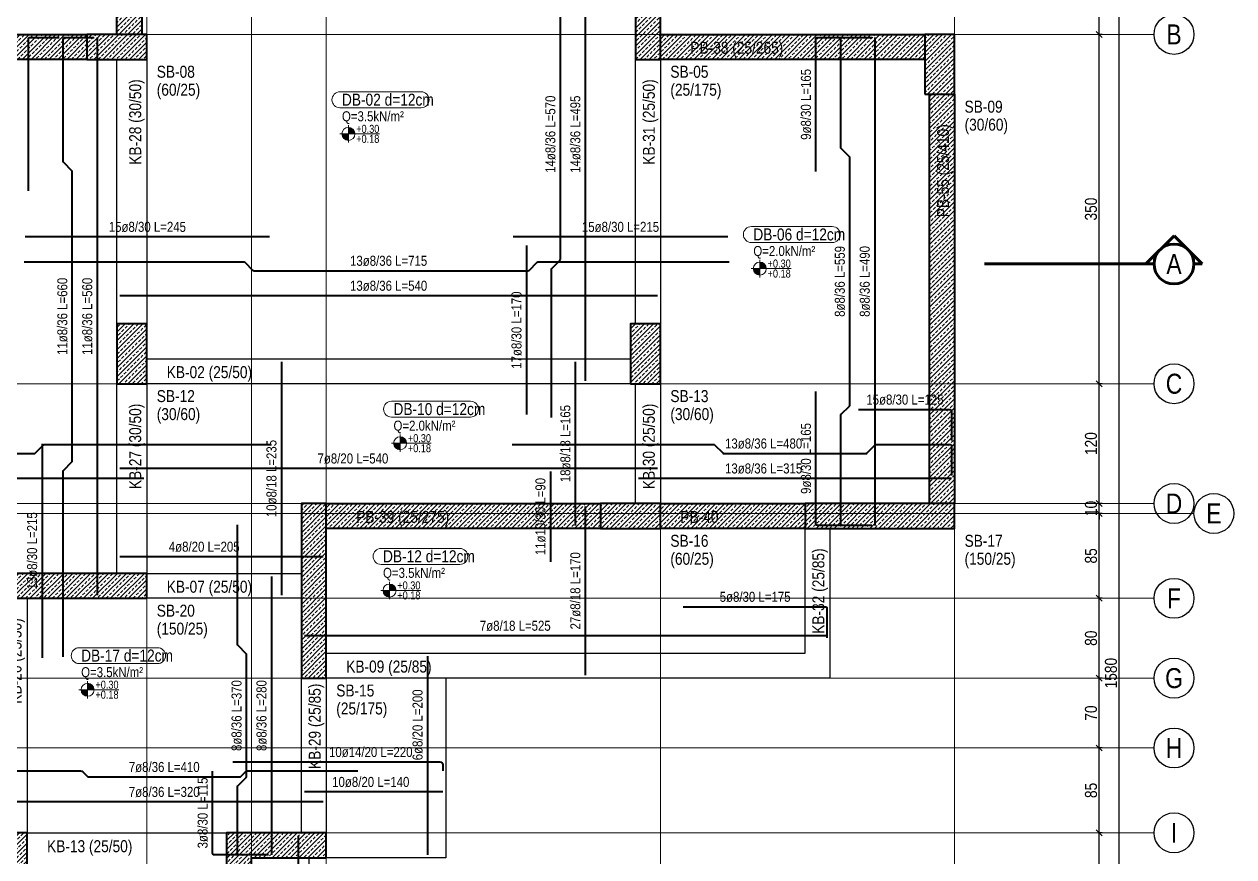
# Model space of a CAD drawing. Header units: millimetres. Extents: x 1379 to 4554, y 556 to 2850.
# Drawn here: x 3341 to 4554, y 1410 to 2245 of the extents above; entities that cross this region are included whole.
import ezdxf
from ezdxf.enums import TextEntityAlignment as Align

# ---------------------------------------------------------------- set-up
doc = ezdxf.new("R2010")
doc.units = ezdxf.units.MM
doc.linetypes.add('DASHED', pattern=[0.75, 0.5, -0.25])
for name, color, linetype, lineweight in [('AKS BALONU (BEYKENT)', 7, 'Continuous', 30), ('AKS CIZGISI (BEYKENT)', 252, 'DASHED', 20), ('AKS OLCU (BEYKENT)', 6, 'Continuous', 18), ('AKS YAZISI (BEYKENT)', 3, 'Continuous', 20), ('DONATI (BEYKENT)', 4, 'Continuous', 40), ('DONATI YAZISI (BEYKENT)', 3, 'Continuous', 20), ('DOSEME ISMI (BEYKENT)', 9, 'Continuous', 20), ('DOSEME PAFTA (BEYKENT)', 3, 'Continuous', 20), ('KAT SINIRI (BEYKENT)', 41, 'Continuous', 25), ('KESIT (BEYKENT)', 151, 'Continuous', 60), ('KESIT ISMI (BEYKENT)', 6, 'Continuous', 20), ('KIRIS (BEYKENT)', 2, 'Continuous', 30), ('KIRIS ISMI (BEYKENT)', 40, 'Continuous', 20), ('KOLON (BEYKENT)', 3, 'Continuous', 40), ('KOLON ISMI (BEYKENT)', 91, 'Continuous', 20), ('KOT CIZGISI (BEYKENT)', 7, 'Continuous', 20), ('KOT YAZI (BEYKENT)', 7, 'Continuous', 20), ('PERDE (BEYKENT)', 6, 'Continuous', 40), ('PERDE ISMI (BEYKENT)', 240, 'Continuous', 20), ('TARAMA (BEYKENT)', 8, 'Continuous', 15), ('YUK YAZISI (BEYKENT)', 140, 'Continuous', 20)]:
    doc.layers.add(name, color=color, linetype=linetype, lineweight=lineweight)
doc.styles.add('DONATI YAZISI (BEYKENT)', font='')
doc.styles.add('YAZI (BEYKENT)', font='')
doc.styles.get('DONATI YAZISI (BEYKENT)').set_extended_font_data('Bahnschrift Light Condensed')
doc.styles.get('YAZI (BEYKENT)').set_extended_font_data('Bahnschrift Light Condensed')
doc.dimstyles.new('AKS_OLCU', dxfattribs={"dimtxt": 12, "dimasz": 3, "dimexe": 0.18, "dimexo": 3, "dimgap": 2, "dimtad": 1, "dimdec": 0, "dimrnd": 0.5, "dimzin": 12, "dimdsep": 46, "dimtxsty": 'YAZI (BEYKENT)', "dimtsz": 3, "dimcen": 0.09, "dimclrt": 7, "dimadec": 0, "dimazin": 0, "dimtfac": 1, "dimtdec": 4, "dimtix": 1, "dimtmove": 0, "dimatfit": 3, "dimfxl": 1, "dimtolj": 1, "dimtzin": 0, "dimarcsym": 0})
pattern_1 = [(45, (-63964.3465, -21549.063), (-4.49012806, 4.49012806), []), (45, (-63959.8563, -21549.063), (-4.49012806, 4.49012806), [3.175, -1.5875])]

# ---------------------------------------------------------------- blocks, each defined once
blk = doc.blocks.new('*D159')
at = {"layer": 'AKS OLCU (BEYKENT)', "color": 0, "lineweight": -2, "transparency": 16777216}
for p, q in [((4442.4, 2381.4), (4436.4, 2387.4)), ((4439.4, 804.4), (4439.4, 2384.4)), ((4442.4, 2384.4), (4439.5, 2384.4)), ((4442.4, 801.4), (4436.4, 807.4)), ((4442.4, 804.4), (4439.5, 804.4))]:
    blk.add_line(p, q, dxfattribs=at)
at = {"layer": 'Defpoints', "color": 0, "transparency": 16777216}
for p in [(4439.4, 2384.4), (4439.4, 2384.4), (4439.4, 804.4)]:
    blk.add_point(p, dxfattribs=at)
at = {"layer": 'AKS OLCU (BEYKENT)', "color": 7, "transparency": 16777216, "insert": (4431.2, 1594.4), "char_height": 12, "attachment_point": 5, "rotation": 90, "style": 'YAZI (BEYKENT)'}
blk.add_mtext('\\A1;1580', dxfattribs=at)
blk = doc.blocks.new('*D163')
at = {"layer": 'AKS OLCU (BEYKENT)', "color": 0, "lineweight": -2, "transparency": 16777216}
for p, q in [((4422.4, 1431.4), (4416.4, 1437.4)), ((4419.4, 1304.4), (4419.4, 1434.4)), ((4422.4, 1434.4), (4419.5, 1434.4)), ((4422.4, 1301.4), (4416.4, 1307.4)), ((4422.4, 1304.4), (4419.5, 1304.4))]:
    blk.add_line(p, q, dxfattribs=at)
at = {"layer": 'Defpoints', "color": 0, "transparency": 16777216}
for p in [(4419.4, 1434.4), (4419.4, 1434.4), (4419.4, 1304.4)]:
    blk.add_point(p, dxfattribs=at)
at = {"layer": 'AKS OLCU (BEYKENT)', "color": 7, "transparency": 16777216, "insert": (4411.2, 1369.4), "char_height": 12, "attachment_point": 5, "rotation": 90, "style": 'YAZI (BEYKENT)'}
blk.add_mtext('\\A1;130', dxfattribs=at)
blk = doc.blocks.new('*D164')
at = {"layer": 'AKS OLCU (BEYKENT)', "color": 0, "lineweight": -2, "transparency": 16777216}
for p, q in [((4422.4, 1516.4), (4416.4, 1522.4)), ((4419.4, 1434.4), (4419.4, 1519.4)), ((4422.4, 1519.4), (4419.5, 1519.4)), ((4422.4, 1431.4), (4416.4, 1437.4)), ((4422.4, 1434.4), (4419.5, 1434.4))]:
    blk.add_line(p, q, dxfattribs=at)
at = {"layer": 'Defpoints', "color": 0, "transparency": 16777216}
for p in [(4419.4, 1519.4), (4419.4, 1519.4), (4419.4, 1434.4)]:
    blk.add_point(p, dxfattribs=at)
at = {"layer": 'AKS OLCU (BEYKENT)', "color": 7, "transparency": 16777216, "insert": (4411.2, 1476.9), "char_height": 12, "attachment_point": 5, "rotation": 90, "style": 'YAZI (BEYKENT)'}
blk.add_mtext('\\A1;85', dxfattribs=at)
blk = doc.blocks.new('*D165')
at = {"layer": 'AKS OLCU (BEYKENT)', "color": 0, "lineweight": -2, "transparency": 16777216}
for p, q in [((4422.4, 1586.4), (4416.4, 1592.4)), ((4419.4, 1519.4), (4419.4, 1589.4)), ((4422.4, 1589.4), (4419.5, 1589.4)), ((4422.4, 1516.4), (4416.4, 1522.4)), ((4422.4, 1519.4), (4419.5, 1519.4))]:
    blk.add_line(p, q, dxfattribs=at)
at = {"layer": 'Defpoints', "color": 0, "transparency": 16777216}
for p in [(4419.4, 1589.4), (4419.4, 1589.4), (4419.4, 1519.4)]:
    blk.add_point(p, dxfattribs=at)
at = {"layer": 'AKS OLCU (BEYKENT)', "color": 7, "transparency": 16777216, "insert": (4411.2, 1554.4), "char_height": 12, "attachment_point": 5, "rotation": 90, "style": 'YAZI (BEYKENT)'}
blk.add_mtext('\\A1;70', dxfattribs=at)
blk = doc.blocks.new('*D166')
at = {"layer": 'AKS OLCU (BEYKENT)', "color": 0, "lineweight": -2, "transparency": 16777216}
for p, q in [((4422.4, 1666.4), (4416.4, 1672.4)), ((4419.4, 1589.4), (4419.4, 1669.4)), ((4422.4, 1669.4), (4419.5, 1669.4)), ((4422.4, 1586.4), (4416.4, 1592.4)), ((4422.4, 1589.4), (4419.5, 1589.4))]:
    blk.add_line(p, q, dxfattribs=at)
at = {"layer": 'Defpoints', "color": 0, "transparency": 16777216}
for p in [(4419.4, 1669.4), (4419.4, 1669.4), (4419.4, 1589.4)]:
    blk.add_point(p, dxfattribs=at)
at = {"layer": 'AKS OLCU (BEYKENT)', "color": 7, "transparency": 16777216, "insert": (4411.2, 1629.4), "char_height": 12, "attachment_point": 5, "rotation": 90, "style": 'YAZI (BEYKENT)'}
blk.add_mtext('\\A1;80', dxfattribs=at)
blk = doc.blocks.new('*D167')
at = {"layer": 'AKS OLCU (BEYKENT)', "color": 0, "lineweight": -2, "transparency": 16777216}
for p, q in [((4422.4, 1751.4), (4416.4, 1757.4)), ((4419.4, 1669.4), (4419.4, 1754.4)), ((4422.4, 1754.4), (4419.5, 1754.4)), ((4422.4, 1666.4), (4416.4, 1672.4)), ((4422.4, 1669.4), (4419.5, 1669.4))]:
    blk.add_line(p, q, dxfattribs=at)
at = {"layer": 'Defpoints', "color": 0, "transparency": 16777216}
for p in [(4419.4, 1754.4), (4419.4, 1754.4), (4419.4, 1669.4)]:
    blk.add_point(p, dxfattribs=at)
at = {"layer": 'AKS OLCU (BEYKENT)', "color": 7, "transparency": 16777216, "insert": (4411.2, 1711.9), "char_height": 12, "attachment_point": 5, "rotation": 90, "style": 'YAZI (BEYKENT)'}
blk.add_mtext('\\A1;85', dxfattribs=at)
blk = doc.blocks.new('*D168')
at = {"layer": 'AKS OLCU (BEYKENT)', "color": 0, "lineweight": -2, "transparency": 16777216}
for p, q in [((4422.4, 1761.4), (4416.4, 1767.4)), ((4419.4, 1764.4), (4419.4, 1770.4)), ((4419.4, 1754.4), (4419.4, 1764.4)), ((4422.4, 1764.4), (4419.5, 1764.4)), ((4422.4, 1751.4), (4416.4, 1757.4)), ((4419.4, 1754.4), (4419.4, 1748.4)), ((4422.4, 1754.4), (4419.5, 1754.4))]:
    blk.add_line(p, q, dxfattribs=at)
at = {"layer": 'Defpoints', "color": 0, "transparency": 16777216}
for p in [(4419.4, 1764.4), (4419.4, 1764.4), (4419.4, 1754.4)]:
    blk.add_point(p, dxfattribs=at)
at = {"layer": 'AKS OLCU (BEYKENT)', "color": 7, "transparency": 16777216, "insert": (4411.2, 1759.4), "char_height": 12, "attachment_point": 5, "rotation": 90, "style": 'YAZI (BEYKENT)'}
blk.add_mtext('\\A1;10', dxfattribs=at)
blk = doc.blocks.new('*D169')
at = {"layer": 'AKS OLCU (BEYKENT)', "color": 0, "lineweight": -2, "transparency": 16777216}
for p, q in [((4422.4, 1881.4), (4416.4, 1887.4)), ((4419.4, 1764.4), (4419.4, 1884.4)), ((4422.4, 1884.4), (4419.5, 1884.4)), ((4422.4, 1761.4), (4416.4, 1767.4)), ((4422.4, 1764.4), (4419.5, 1764.4))]:
    blk.add_line(p, q, dxfattribs=at)
at = {"layer": 'Defpoints', "color": 0, "transparency": 16777216}
for p in [(4419.4, 1884.4), (4419.4, 1884.4), (4419.4, 1764.4)]:
    blk.add_point(p, dxfattribs=at)
at = {"layer": 'AKS OLCU (BEYKENT)', "color": 7, "transparency": 16777216, "insert": (4411.2, 1824.4), "char_height": 12, "attachment_point": 5, "rotation": 90, "style": 'YAZI (BEYKENT)'}
blk.add_mtext('\\A1;120', dxfattribs=at)
blk = doc.blocks.new('*D170')
at = {"layer": 'AKS OLCU (BEYKENT)', "color": 0, "lineweight": -2, "transparency": 16777216}
for p, q in [((4422.4, 2231.4), (4416.4, 2237.4)), ((4419.4, 1884.4), (4419.4, 2234.4)), ((4422.4, 2234.4), (4419.5, 2234.4)), ((4422.4, 1881.4), (4416.4, 1887.4)), ((4422.4, 1884.4), (4419.5, 1884.4))]:
    blk.add_line(p, q, dxfattribs=at)
at = {"layer": 'Defpoints', "color": 0, "transparency": 16777216}
for p in [(4419.4, 2234.4), (4419.4, 2234.4), (4419.4, 1884.4)]:
    blk.add_point(p, dxfattribs=at)
at = {"layer": 'AKS OLCU (BEYKENT)', "color": 7, "transparency": 16777216, "insert": (4411.2, 2059.4), "char_height": 12, "attachment_point": 5, "rotation": 90, "style": 'YAZI (BEYKENT)'}
blk.add_mtext('\\A1;350', dxfattribs=at)
blk = doc.blocks.new('*D171')
at = {"layer": 'AKS OLCU (BEYKENT)', "color": 0, "lineweight": -2, "transparency": 16777216}
for p, q in [((4422.4, 2381.4), (4416.4, 2387.4)), ((4419.4, 2234.4), (4419.4, 2384.4)), ((4422.4, 2384.4), (4419.5, 2384.4)), ((4422.4, 2231.4), (4416.4, 2237.4)), ((4422.4, 2234.4), (4419.5, 2234.4))]:
    blk.add_line(p, q, dxfattribs=at)
at = {"layer": 'Defpoints', "color": 0, "transparency": 16777216}
for p in [(4419.4, 2384.4), (4419.4, 2384.4), (4419.4, 2234.4)]:
    blk.add_point(p, dxfattribs=at)
at = {"layer": 'AKS OLCU (BEYKENT)', "color": 7, "transparency": 16777216, "insert": (4411.2, 2309.4), "char_height": 12, "attachment_point": 5, "rotation": 90, "style": 'YAZI (BEYKENT)'}
blk.add_mtext('\\A1;150', dxfattribs=at)

msp = doc.modelspace()

# ---------------------------------------------------------------- hatches: boundary and pattern name
at = {"layer": 'KOT CIZGISI (BEYKENT)', "true_color": 0x000000}
h = msp.add_hatch(color=18, dxfattribs=at)
h.dxf.hatch_style = 1
h.paths.add_polyline_path([(3666.6, 2134.7), (3660.1, 2134.7, 0.414214), (3666.6, 2128.2)])
h = msp.add_hatch(color=18, dxfattribs=at)
h.dxf.hatch_style = 1
h.paths.add_polyline_path([(3666.6, 2141.2), (3666.6, 2134.7), (3673.1, 2134.7, 0.414214)])
h = msp.add_hatch(color=18, dxfattribs=at)
h.dxf.hatch_style = 1
h.paths.add_polyline_path([(4079.1, 2006.2), (4079.1, 1999.7), (4085.7, 1999.7, 0.414214)])
h = msp.add_hatch(color=18, dxfattribs=at)
h.dxf.hatch_style = 1
h.paths.add_polyline_path([(4079.1, 1999.7), (4072.6, 1999.7, 0.414214), (4079.1, 1993.2)])
h = msp.add_hatch(color=18, dxfattribs=at)
h.dxf.hatch_style = 1
h.paths.add_polyline_path([(3718.4, 1824.7), (3711.8, 1824.7, 0.414214), (3718.4, 1818.2)])
h = msp.add_hatch(color=18, dxfattribs=at)
h.dxf.hatch_style = 1
h.paths.add_polyline_path([(3718.4, 1831.2), (3718.4, 1824.7), (3724.9, 1824.7, 0.414214)])
h = msp.add_hatch(color=18, dxfattribs=at)
h.dxf.hatch_style = 1
h.paths.add_polyline_path([(3707.8, 1677.2), (3701.3, 1677.2, 0.414214), (3707.8, 1670.7)])
h = msp.add_hatch(color=18, dxfattribs=at)
h.dxf.hatch_style = 1
h.paths.add_polyline_path([(3707.8, 1683.7), (3707.8, 1677.2), (3714.3, 1677.2, 0.414214)])
h = msp.add_hatch(color=18, dxfattribs=at)
h.dxf.hatch_style = 1
h.paths.add_polyline_path([(3405.1, 1577.7), (3398.6, 1577.7, 0.414214), (3405.1, 1571.2)])
h = msp.add_hatch(color=18, dxfattribs=at)
h.dxf.hatch_style = 1
h.paths.add_polyline_path([(3405.1, 1584.2), (3405.1, 1577.7), (3411.6, 1577.7, 0.414214)])
at = {"layer": 'TARAMA (BEYKENT)'}
h = msp.add_hatch(dxfattribs=at)
h.set_pattern_fill('ANSI33', color=256, style=0)
h.set_pattern_definition(pattern_1)
h.paths.add_polyline_path([(3954.4, 2209.4), (3979.4, 2209.4), (3979.4, 2384.4), (3954.4, 2384.4)])
h = msp.add_hatch(dxfattribs=at)
h.set_pattern_fill('ANSI33', color=256, style=0)
h.set_pattern_definition(pattern_1)
h.paths.add_polyline_path([(3434.4, 2324.4), (3459.4, 2324.4), (3459.4, 2234.4), (3434.4, 2234.4)])
h = msp.add_hatch(dxfattribs=at)
h.set_pattern_fill('ANSI33', color=256, style=0)
h.set_pattern_definition(pattern_1)
h.paths.add_polyline_path([(3404.4, 2234.4), (3404.4, 2209.4), (3069.4, 2209.4), (3069.4, 2234.4)])
h = msp.add_hatch(dxfattribs=at)
h.set_pattern_fill('ANSI33', color=256, style=0)
h.set_pattern_definition(pattern_1)
h.paths.add_polyline_path([(3404.4, 2209.4), (3464.4, 2209.4), (3464.4, 2234.4), (3404.4, 2234.4)])
h = msp.add_hatch(dxfattribs=at)
h.set_pattern_fill('ANSI33', color=256, style=0)
h.set_pattern_definition(pattern_1)
h.paths.add_polyline_path([(4244.4, 2234.4), (4244.4, 2209.4), (3979.4, 2209.4), (3979.4, 2234.4)])
h = msp.add_hatch(dxfattribs=at)
h.set_pattern_fill('ANSI33', color=256, style=0)
h.set_pattern_definition(pattern_1)
h.paths.add_polyline_path([(4244.4, 2174.4), (4274.4, 2174.4), (4274.4, 2234.4), (4244.4, 2234.4)])
h = msp.add_hatch(dxfattribs=at)
h.set_pattern_fill('ANSI33', color=256, style=0)
h.set_pattern_definition(pattern_1)
h.paths.add_polyline_path([(4249.4, 2174.4), (4274.4, 2174.4), (4274.4, 1764.4), (4249.4, 1764.4)])
h = msp.add_hatch(dxfattribs=at)
h.set_pattern_fill('ANSI33', color=256, style=0)
h.set_pattern_definition(pattern_1)
h.paths.add_polyline_path([(3434.4, 1884.4), (3464.4, 1884.4), (3464.4, 1944.4), (3434.4, 1944.4)])
h = msp.add_hatch(dxfattribs=at)
h.set_pattern_fill('ANSI33', color=256, style=0)
h.set_pattern_definition(pattern_1)
h.paths.add_polyline_path([(3949.4, 1884.4), (3979.4, 1884.4), (3979.4, 1944.4), (3949.4, 1944.4)])
h = msp.add_hatch(dxfattribs=at)
h.set_pattern_fill('ANSI33', color=256, style=0)
h.set_pattern_definition(pattern_1)
h.paths.add_polyline_path([(3619.4, 1589.4), (3644.4, 1589.4), (3644.4, 1764.4), (3619.4, 1764.4)])
h = msp.add_hatch(dxfattribs=at)
h.set_pattern_fill('ANSI33', color=256, style=0)
h.set_pattern_definition(pattern_1)
h.paths.add_polyline_path([(3919.4, 1764.4), (3919.4, 1739.4), (3644.4, 1739.4), (3644.4, 1764.4)])
h = msp.add_hatch(dxfattribs=at)
h.set_pattern_fill('ANSI33', color=256, style=0)
h.set_pattern_definition(pattern_1)
h.paths.add_polyline_path([(3919.4, 1739.4), (3979.4, 1739.4), (3979.4, 1764.4), (3919.4, 1764.4)])
h = msp.add_hatch(dxfattribs=at)
h.set_pattern_fill('ANSI33', color=256, style=0)
h.set_pattern_definition(pattern_1)
h.paths.add_polyline_path([(4124.4, 1764.4), (4124.4, 1739.4), (3979.4, 1739.4), (3979.4, 1764.4)])
h = msp.add_hatch(dxfattribs=at)
h.set_pattern_fill('ANSI33', color=256, style=0)
h.set_pattern_definition(pattern_1)
h.paths.add_polyline_path([(4124.4, 1739.4), (4274.4, 1739.4), (4274.4, 1764.4), (4124.4, 1764.4)])
h = msp.add_hatch(dxfattribs=at)
h.set_pattern_fill('ANSI33', color=256, style=0)
h.set_pattern_definition(pattern_1)
h.paths.add_polyline_path([(3314.4, 1669.4), (3464.4, 1669.4), (3464.4, 1694.4), (3314.4, 1694.4)])
h = msp.add_hatch(dxfattribs=at)
h.set_pattern_fill('ANSI33', color=256, style=0)
h.set_pattern_definition(pattern_1)
h.paths.add_polyline_path([(3319.4, 1168.4), (3344.4, 1168.4), (3344.4, 1434.4), (3319.4, 1434.4)])
h = msp.add_hatch(dxfattribs=at)
h.set_pattern_fill('ANSI33', color=256, style=0)
h.set_pattern_definition(pattern_1)
h.paths.add_polyline_path([(3569.4, 1409.4), (3644.4, 1409.4), (3644.4, 1434.4), (3544.4, 1434.4), (3544.4, 1168.4), (3569.4, 1168.4)])

# ---------------------------------------------------------------- linework, layer by layer
at = {"layer": 'AKS BALONU (BEYKENT)'}
for centre in [(4494.4, 2234.4), (4494.4, 1884.4), (4494.4, 1764.4), (4534.4, 1754.4), (4494.4, 1669.4), (4494.4, 1589.4), (4494.4, 1519.4), (4494.4, 1434.4)]:
    msp.add_circle(centre, 20, dxfattribs=at)
at = {"layer": 'AKS CIZGISI (BEYKENT)'}
for p, q in [((3464.4, 604.4), (3464.4, 2584.4)), ((3569.4, 604.4), (3569.4, 2584.4)), ((3644.4, 604.4), (3644.4, 2584.4)), ((3979.4, 604.4), (3979.4, 2584.4)), ((4274.4, 604.4), (4274.4, 2584.4)), ((1644.4, 2234.4), (4474.4, 2234.4)), ((1644.4, 1884.4), (4474.4, 1884.4)), ((1644.4, 1764.4), (4474.4, 1764.4)), ((1604.4, 1754.4), (4514.4, 1754.4)), ((1644.4, 1669.4), (4474.4, 1669.4)), ((1644.4, 1589.4), (4474.4, 1589.4)), ((1644.4, 1519.4), (4474.4, 1519.4)), ((1644.4, 1434.4), (4474.4, 1434.4))]:
    msp.add_line(p, q, dxfattribs=at)
at = {"layer": 'DONATI (BEYKENT)'}
for points in [[(3870.1, 1850.4), (3870.1, 1998.8, -0.198912), (3870.5, 1999.8), (3878.6, 2008, 0.198912), (3879.1, 2009), (3879.1, 2259.8, 0.198912), (3878.6, 2260.8), (3870.5, 2269, -0.198912), (3870.1, 2270), (3870.1, 2379.9, -0.414214), (3871.6, 2381.4), (3901.1, 2381.4)], [(3345.7, 2077.6), (3345.7, 2229.9, -0.414214), (3347.2, 2231.4), (3376.7, 2231.4)], [(3380.7, 1610.6), (3380.7, 1796.8, -0.198912), (3381.2, 1797.8), (3389.3, 1806, 0.198912), (3389.7, 1807), (3389.7, 2096.8, 0.198912), (3389.3, 2097.8), (3381.2, 2106, -0.198912), (3380.7, 2107), (3380.7, 2229.9, -0.414214), (3382.2, 2231.4), (3411.7, 2231.4)], [(4135.3, 2097.1), (4135.3, 2229.9, -0.414214), (4136.8, 2231.4), (4166.3, 2231.4)], [(4191.3, 1742.4), (4161.8, 1742.4, -0.414214), (4160.3, 1743.9), (4160.3, 1852.8, -0.198912), (4160.8, 1853.8), (4168.9, 1862, 0.198912), (4169.3, 1863), (4169.3, 2110.8, 0.198912), (4168.9, 2111.8), (4160.8, 2120, -0.198912), (4160.3, 2121), (4160.3, 2229.9, -0.414214), (4161.8, 2231.4), (4191.3, 2231.4)], [(3341.6, 2006.6), (3561.7, 2006.6, -0.198912), (3562.8, 2006.1), (3570.9, 1998, 0.198912), (3572, 1997.6), (3846.7, 1997.6, 0.198912), (3847.8, 1998), (3855.9, 2006.1, -0.198912), (3857, 2006.6), (4048.4, 2006.6)], [(4166.3, 1742.4), (4136.8, 1742.4, -0.414214), (4135.3, 1743.9), (4135.3, 1876.6)], [(4177.9, 1858.5), (4269.9, 1858.5, -0.414214), (4271.4, 1857), (4271.4, 1827.5)], [(2952.4, 1823.5), (3141.7, 1823.5, -0.198912), (3142.8, 1823.1), (3150.9, 1815, 0.198912), (3152, 1814.5), (3351.7, 1814.5, 0.198912), (3352.8, 1815), (3360.9, 1823.1, -0.198912), (3362, 1823.5), (3588.9, 1823.5)], [(3830.9, 1823.5), (4032.7, 1823.5, -0.198912), (4033.8, 1823.1), (4041.9, 1815, 0.198912), (4043, 1814.5), (4185.7, 1814.5, 0.198912), (4186.8, 1815), (4194.9, 1823.1, -0.198912), (4196, 1823.5), (4269.9, 1823.5, -0.414214), (4271.4, 1822), (4271.4, 1792.5)], [(3586.4, 1412.4), (3556.9, 1412.4, -0.414214), (3555.4, 1413.9), (3555.4, 1480.8, -0.198912), (3555.9, 1481.8), (3564, 1490, 0.198912), (3564.4, 1491), (3564.4, 1612.8, 0.198912), (3564, 1613.8), (3555.9, 1622, -0.198912), (3555.4, 1623), (3555.4, 1742.9)], [(4002.4, 1660.9), (4144.9, 1660.9, -0.414214), (4146.4, 1659.4), (4146.4, 1629.9)], [(3550.6, 1505.4), (3758.4, 1505.4, -0.414214), (3761.4, 1502.4), (3761.4, 1496.4)], [(3322.4, 1444.2), (3322.4, 1493.4, -0.414214), (3325.4, 1496.4), (3398.1, 1496.4, -0.198912), (3400.2, 1495.5), (3404.5, 1491.3, 0.198912), (3406.6, 1490.4), (3557.1, 1490.4, 0.198912), (3559.2, 1491.3), (3563.5, 1495.5, -0.198912), (3565.6, 1496.4), (3676.1, 1496.4)], [(3561.4, 1412.4), (3531.9, 1412.4, -0.414214), (3530.4, 1413.9), (3530.4, 1496.1)]]:
    msp.add_lwpolyline(points, format="xyb", dxfattribs=at)
for points in [[(3904.1, 2381.4), (3904.1, 1887.4)], [(3414.7, 2231.4), (3414.7, 1672.4)], [(4194.3, 2231.4), (4194.3, 1742.4)], [(3587.4, 2031.6), (3342.6, 2031.6)], [(4046.9, 2031.6), (3831.9, 2031.6)], [(3845.1, 2022.9), (3845.1, 1853.4)], [(3976.4, 1972.6), (3437.4, 1972.6)], [(3599.4, 1906.4), (3599.4, 1672.4)], [(3894.1, 1906.4), (3894.1, 1742.4)], [(3359.4, 1824.1), (3359.4, 1609.6)], [(3976.4, 1799.5), (3437.4, 1799.5)], [(3869.1, 1796.4), (3869.1, 1706.1)], [(3461.4, 1789.5), (3047.4, 1789.5)], [(4271.4, 1789.5), (3957.4, 1789.5)], [(3904.1, 1761.4), (3904.1, 1592.4)], [(3641.4, 1711.1), (3437.4, 1711.1)], [(3589.4, 1691.4), (3589.4, 1412.4)], [(4146.4, 1631.9), (3622.4, 1631.9)], [(3745.9, 1611.4), (3745.9, 1412.4)], [(3761.4, 1475.4), (3622.4, 1475.4)], [(3641.4, 1465.4), (3322.4, 1465.4)], [(3616.3, 1431.4), (3616.3, 1046)]]:
    msp.add_lwpolyline(points, dxfattribs=at)
at = {"layer": 'DOSEME PAFTA (BEYKENT)'}
for points in [[(3658.1, 2176.9), (3739.5, 2176.9, -1), (3739.5, 2160.9), (3658.1, 2160.9, -1)], [(4070.6, 2041.9), (4151.8, 2041.9, -1), (4151.8, 2025.9), (4070.6, 2025.9, -1)], [(3709.8, 1866.9), (3789, 1866.9, -1), (3789, 1850.9), (3709.8, 1850.9, -1)], [(3699.3, 1719.4), (3778.2, 1719.4, -1), (3778.2, 1703.4), (3699.3, 1703.4, -1)], [(3396.6, 1619.9), (3475.2, 1619.9, -1), (3475.2, 1603.9), (3396.6, 1603.9, -1)]]:
    msp.add_lwpolyline(points, format="xyb", close=True, dxfattribs=at)
at = {"layer": 'KAT SINIRI (BEYKENT)'}
msp.add_lwpolyline([(3069.4, 2234.4), (3434.4, 2234.4), (3434.4, 2414.4), (3979.4, 2414.4), (3979.4, 2234.4), (4274.4, 2234.4), (4274.4, 1739.4), (4149.4, 1739.4), (4149.4, 1589.4), (3764.4, 1589.4), (3764.4, 1409.4), (3626.9, 1409.4), (3626.9, 1049.1), (3604.4, 1038.2), (3541.6, 1168.4), (3069.4, 1168.4)], dxfattribs=at)
at = {"layer": 'KESIT (BEYKENT)', "lineweight": 60}
for points in [[(4466.1, 2004.4), (4494.4, 2032.7)], [(4494.4, 2032.7), (4522.6, 2004.4)], [(4474.4, 2004.4), (4466.1, 2004.4)], [(4522.6, 2004.4), (4514.4, 2004.4)]]:
    msp.add_lwpolyline(points, dxfattribs=at)
at = {"layer": 'KESIT (BEYKENT)', "linetype": 'DASHED'}
msp.add_lwpolyline([(4304.4, 2004.4), (4474.4, 2004.4)], dxfattribs=at)
at = {"layer": 'KESIT (BEYKENT)', "lineweight": 60}
msp.add_circle((4494.4, 2004.4), 20, dxfattribs=at)
at = {"layer": 'KIRIS (BEYKENT)'}
for p, q in [((3434.4, 1944.4), (3434.4, 2209.4)), ((3464.4, 2209.4), (3464.4, 1944.4)), ((3954.4, 1944.4), (3954.4, 2209.4)), ((3979.4, 2209.4), (3979.4, 1944.4)), ((3464.4, 1909.4), (3949.4, 1909.4)), ((3434.4, 1694.4), (3434.4, 1884.4)), ((3949.4, 1884.4), (3464.4, 1884.4)), ((3464.4, 1884.4), (3464.4, 1694.4)), ((3954.4, 1764.4), (3954.4, 1884.4)), ((3979.4, 1884.4), (3979.4, 1764.4)), ((4124.4, 1614.4), (4124.4, 1739.4)), ((4149.4, 1739.4), (4149.4, 1589.4)), ((3464.4, 1694.4), (3619.4, 1694.4)), ((3344.4, 1669.4), (3344.4, 1434.4)), ((3619.4, 1669.4), (3464.4, 1669.4)), ((3644.4, 1614.4), (4124.4, 1614.4)), ((3619.4, 1434.4), (3619.4, 1589.4)), ((4149.4, 1589.4), (3644.4, 1589.4)), ((3644.4, 1589.4), (3644.4, 1434.4)), ((3344.4, 1434.4), (3544.4, 1434.4))]:
    msp.add_line(p, q, dxfattribs=at)
at = {"layer": 'KOLON (BEYKENT)'}
for points in [[(3954.4, 2209.4), (3979.4, 2209.4), (3979.4, 2384.4), (3954.4, 2384.4)], [(3404.4, 2209.4), (3464.4, 2209.4), (3464.4, 2234.4), (3404.4, 2234.4)], [(4244.4, 2174.4), (4274.4, 2174.4), (4274.4, 2234.4), (4244.4, 2234.4)], [(3434.4, 1884.4), (3464.4, 1884.4), (3464.4, 1944.4), (3434.4, 1944.4)], [(3949.4, 1884.4), (3979.4, 1884.4), (3979.4, 1944.4), (3949.4, 1944.4)], [(3619.4, 1589.4), (3644.4, 1589.4), (3644.4, 1764.4), (3619.4, 1764.4)], [(3919.4, 1739.4), (3979.4, 1739.4), (3979.4, 1764.4), (3919.4, 1764.4)], [(4124.4, 1739.4), (4274.4, 1739.4), (4274.4, 1764.4), (4124.4, 1764.4)], [(3314.4, 1669.4), (3464.4, 1669.4), (3464.4, 1694.4), (3314.4, 1694.4)], [(3319.4, 1168.4), (3344.4, 1168.4), (3344.4, 1434.4), (3319.4, 1434.4)], [(3569.4, 1409.4), (3644.4, 1409.4), (3644.4, 1434.4), (3544.4, 1434.4), (3544.4, 1168.4), (3569.4, 1168.4)]]:
    msp.add_lwpolyline(points, close=True, dxfattribs=at)
at = {"layer": 'KOT CIZGISI (BEYKENT)'}
for p, q in [((3657.9, 2134.7), (3697.9, 2134.7)), ((3666.6, 2143.4), (3666.6, 2126)), ((4079.1, 2008.4), (4079.1, 1991)), ((4070.4, 1999.7), (4110.4, 1999.7)), ((3718.4, 1833.4), (3718.4, 1816)), ((3709.7, 1824.7), (3749.7, 1824.7)), ((3707.8, 1685.9), (3707.8, 1668.5)), ((3699.1, 1677.2), (3739.1, 1677.2)), ((3396.4, 1577.7), (3436.4, 1577.7)), ((3405.1, 1586.4), (3405.1, 1569))]:
    msp.add_line(p, q, dxfattribs=at)
for centre in [(3666.6, 2134.7), (4079.1, 1999.7), (3718.4, 1824.7), (3707.8, 1677.2), (3405.1, 1577.7)]:
    msp.add_circle(centre, 6.52, dxfattribs=at)
at = {"layer": 'PERDE (BEYKENT)'}
for points in [[(3434.4, 2324.4), (3459.4, 2324.4), (3459.4, 2234.4), (3434.4, 2234.4)], [(3404.4, 2234.4), (3404.4, 2209.4), (3069.4, 2209.4), (3069.4, 2234.4)], [(4244.4, 2234.4), (4244.4, 2209.4), (3979.4, 2209.4), (3979.4, 2234.4)], [(4249.4, 2174.4), (4274.4, 2174.4), (4274.4, 1764.4), (4249.4, 1764.4)], [(3919.4, 1764.4), (3919.4, 1739.4), (3644.4, 1739.4), (3644.4, 1764.4)], [(4124.4, 1764.4), (4124.4, 1739.4), (3979.4, 1739.4), (3979.4, 1764.4)]]:
    msp.add_lwpolyline(points, close=True, dxfattribs=at)

# ---------------------------------------------------------------- texts
at = {"layer": 'AKS YAZISI (BEYKENT)', "style": 'YAZI (BEYKENT)'}
for s, p in [('B', (4494.4, 2234.4)), ('C', (4494.4, 1884.4)), ('D', (4494.4, 1764.4)), ('E', (4534.4, 1754.4)), ('F', (4494.4, 1669.4)), ('G', (4494.4, 1589.4)), ('H', (4494.4, 1519.4)), ('I', (4494.4, 1434.4))]:
    msp.add_text(s, height=20, dxfattribs=at).set_placement(p, align=Align.MIDDLE_CENTER)
at = {"layer": 'DONATI YAZISI (BEYKENT)', "style": 'DONATI YAZISI (BEYKENT)'}
for s, p in [('9ø8/30 L=165', (4125.3, 2164.3)), ('14ø8/36 L=570', (3869.1, 2134.4)), ('14ø8/36 L=495', (3894.1, 2134.4)), ('8ø8/36 L=559', (4159.3, 1986.9)), ('8ø8/36 L=490', (4184.3, 1986.9)), ('11ø8/36 L=660', (3379.7, 1951.9)), ('11ø8/36 L=560', (3404.7, 1951.9)), ('17ø8/30 L=170', (3835.1, 1938.1)), ('18ø8/18 L=165', (3884.1, 1824.4)), ('9ø8/30 L=165', (4125.3, 1809.5)), ('10ø8/18 L=235', (3589.4, 1789.4)), ('11ø10/30 L=90', (3859.1, 1751.3)), ('13ø8/30 L=215', (3349.4, 1716.9)), ('27ø8/18 L=170', (3894.1, 1676.9)), ('8ø8/36 L=370', (3554.4, 1551.9)), ('8ø8/36 L=280', (3579.4, 1551.9)), ('6ø8/20 L=200', (3735.9, 1542.6)), ('3ø8/30 L=115', (3520.4, 1454.3))]:
    msp.add_text(s, height=10, rotation=90, dxfattribs=at).set_placement(p, align=Align.MIDDLE_CENTER)
for s, p in [('15ø8/30 L=245', (3465, 2041.6)), ('15ø8/30 L=215', (3939.4, 2041.6)), ('13ø8/36 L=715', (3706.9, 2007.6)), ('13ø8/36 L=540', (3706.9, 1982.6)), ('15ø8/30 L=125', (4224.6, 1868.5)), ('13ø8/36 L=480', (4082.9, 1824.5)), ('7ø8/20 L=540', (3671.1, 1809.5)), ('13ø8/36 L=315', (4082.9, 1799.5)), ('4ø8/20 L=205', (3522, 1721.1)), ('5ø8/30 L=175', (4074.4, 1670.9)), ('7ø8/18 L=525', (3833.9, 1641.9)), ('10ø14/20 L=220', (3689, 1515.4)), ('7ø8/36 L=410', (3481.9, 1500.4)), ('7ø8/36 L=320', (3481.9, 1475.4)), ('10ø8/20 L=140', (3689, 1485.4))]:
    msp.add_text(s, height=10, dxfattribs=at).set_placement(p, align=Align.MIDDLE_CENTER)
at = {"layer": 'DOSEME ISMI (BEYKENT)', "style": 'YAZI (BEYKENT)'}
for s, p in [('DB-02 d=12cm', (3660.1, 2159.4)), ('DB-06 d=12cm', (4072.6, 2024.4)), ('DB-10 d=12cm', (3711.8, 1849.4)), ('DB-12 d=12cm', (3701.3, 1701.9)), ('DB-17 d=12cm', (3398.6, 1602.4))]:
    msp.add_text(s, height=12, dxfattribs=at).set_placement(p, align=Align.BOTTOM_LEFT)
at = {"layer": 'KESIT ISMI (BEYKENT)', "lineweight": 20, "style": 'YAZI (BEYKENT)'}
msp.add_text('A', height=20, dxfattribs=at).set_placement((4494.4, 2004.4), align=Align.MIDDLE_CENTER)
at = {"layer": 'KIRIS ISMI (BEYKENT)', "style": 'YAZI (BEYKENT)'}
for s, p in [('KB-28 (30/50)', (3462.4, 2189.4)), ('KB-31 (25/50)', (3977.4, 2189.4)), ('KB-27 (30/50)', (3462.4, 1864.4)), ('KB-30 (25/50)', (3977.4, 1864.4)), ('KB-32 (25/85)', (4147.4, 1719.4)), ('KB-26 (25/50)', (3342.4, 1649.4)), ('KB-29 (25/85)', (3642.4, 1583.9))]:
    msp.add_text(s, height=12, rotation=90, dxfattribs=at).set_placement(p, align=Align.BOTTOM_RIGHT)
for s, p in [('KB-02 (25/50)', (3484.4, 1886.4)), ('KB-07 (25/50)', (3484.4, 1671.4)), ('KB-09 (25/85)', (3664.4, 1591.4)), ('KB-13 (25/50)', (3364.4, 1411.4))]:
    msp.add_text(s, height=12, dxfattribs=at).set_placement(p, align=Align.BOTTOM_LEFT)
at = {"layer": 'KOLON ISMI (BEYKENT)', "style": 'YAZI (BEYKENT)'}
for s, p in [('SB-08', (3474.4, 2187.4)), ('SB-05', (3989.4, 2187.4)), ('(60/25)', (3474.4, 2169.4)), ('(25/175)', (3989.4, 2169.4)), ('SB-09', (4284.4, 2152.4)), ('(30/60)', (4284.4, 2134.4)), ('SB-12', (3474.4, 1862.4)), ('SB-13', (3989.4, 1862.4)), ('(30/60)', (3474.4, 1844.4)), ('(30/60)', (3989.4, 1844.4)), ('SB-16', (3989.4, 1717.4)), ('SB-17', (4284.4, 1717.4)), ('(60/25)', (3989.4, 1699.4)), ('(150/25)', (4284.4, 1699.4)), ('SB-20', (3474.4, 1647.4)), ('(150/25)', (3474.4, 1629.4)), ('SB-15', (3654.4, 1567.4)), ('(25/175)', (3654.4, 1549.4))]:
    msp.add_text(s, height=12, dxfattribs=at).set_placement(p, align=Align.BOTTOM_LEFT)
at = {"layer": 'KOT YAZI (BEYKENT)', "style": 'YAZI (BEYKENT)'}
for s, p in [('+0.30', (3674.4, 2133.4)), ('+0.18', (3674.4, 2123.4)), ('+0.30', (4086.9, 1998.4)), ('+0.18', (4086.9, 1988.4)), ('+0.30', (3726.2, 1823.4)), ('+0.18', (3726.2, 1813.4)), ('+0.30', (3715.6, 1675.9)), ('+0.18', (3715.6, 1665.9)), ('+0.30', (3412.9, 1576.4)), ('+0.18', (3412.9, 1566.4))]:
    msp.add_text(s, height=8, dxfattribs=at).set_placement(p, align=Align.BOTTOM_LEFT)
at = {"layer": 'PERDE ISMI (BEYKENT)', "style": 'YAZI (BEYKENT)'}
for s, p in [('PB-38 (25/265)', (4009.4, 2211.4)), ('PB-39 (25/275)', (3674.4, 1741.4)), ('PB-40', (3999.4, 1741.4))]:
    msp.add_text(s, height=12, dxfattribs=at).set_placement(p, align=Align.BOTTOM_LEFT)
msp.add_text('PB-55 (25/410)', height=12, rotation=90, dxfattribs=at).set_placement((4272.4, 2144.4), align=Align.BOTTOM_RIGHT)
at = {"layer": 'YUK YAZISI (BEYKENT)', "style": 'YAZI (BEYKENT)'}
for s, p in [('Q=3.5kN/m²', (3660.1, 2144.4)), ('Q=2.0kN/m²', (4072.6, 2009.4)), ('Q=2.0kN/m²', (3711.8, 1834.4)), ('Q=3.5kN/m²', (3701.3, 1686.9)), ('Q=3.5kN/m²', (3398.6, 1587.4))]:
    msp.add_text(s, height=10, dxfattribs=at).set_placement(p, align=Align.BOTTOM_LEFT)

# ---------------------------------------------------------------- dimensions: what is measured, and where the dimension line sits
at = {"layer": 'AKS OLCU (BEYKENT)'}
for p1, p2, picture, middle in [((4419.4, 2234.4), (4419.4, 2384.4), '*D171', (4411.2, 2309.4)), ((4439.4, 804.4), (4439.4, 2384.4), '*D159', (4431.2, 1594.4)), ((4419.4, 1884.4), (4419.4, 2234.4), '*D170', (4411.2, 2059.4)), ((4419.4, 1764.4), (4419.4, 1884.4), '*D169', (4411.2, 1824.4)), ((4419.4, 1754.4), (4419.4, 1764.4), '*D168', (4411.2, 1759.4)), ((4419.4, 1669.4), (4419.4, 1754.4), '*D167', (4411.2, 1711.9)), ((4419.4, 1589.4), (4419.4, 1669.4), '*D166', (4411.2, 1629.4)), ((4419.4, 1519.4), (4419.4, 1589.4), '*D165', (4411.2, 1554.4)), ((4419.4, 1434.4), (4419.4, 1519.4), '*D164', (4411.2, 1476.9)), ((4419.4, 1304.4), (4419.4, 1434.4), '*D163', (4411.2, 1369.4))]:
    dim = msp.add_aligned_dim(p1=p1, p2=p2, distance=0, dimstyle='AKS_OLCU', dxfattribs=at)
    dim.commit()
    dim.dimension.update_dxf_attribs({"geometry": picture, "text_midpoint": middle})

doc.saveas('drawing.dxf')
